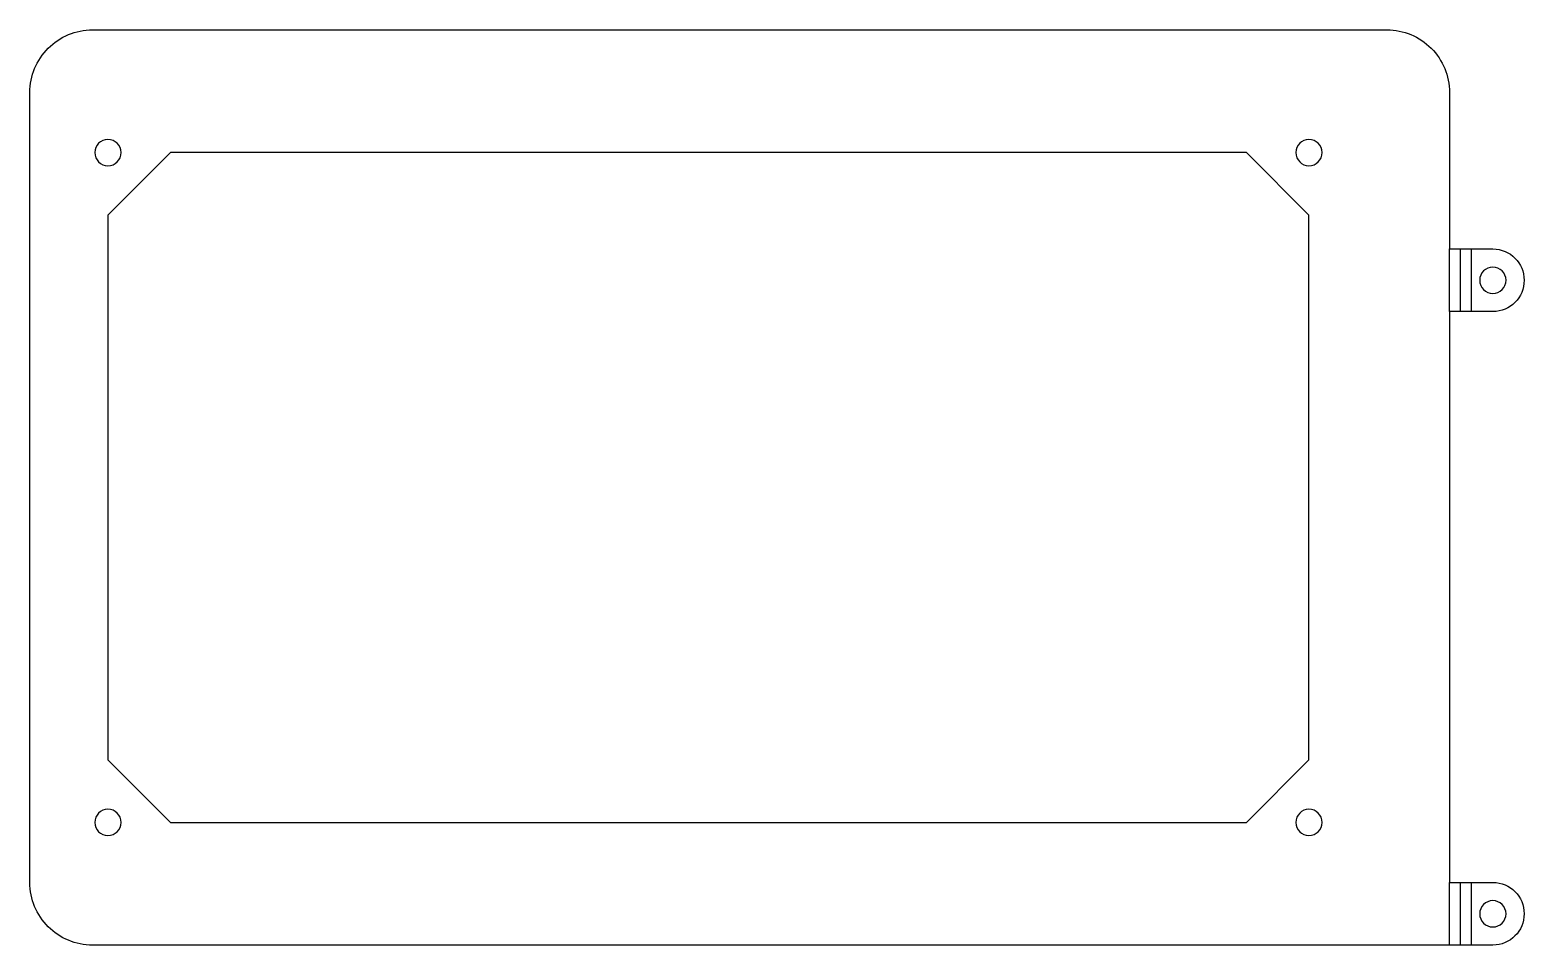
# Model space of a CAD drawing. Header units: millimetres. Extents: x -10 to 229, y 0 to 146.
import ezdxf

# ---------------------------------------------------------------- set-up
doc = ezdxf.new("R2010")
doc.units = ezdxf.units.MM

msp = doc.modelspace()

# ---------------------------------------------------------------- linework, layer by layer
at = {"layer": 'BEND'}
for p, q in [((218.68, 101.2), (218.68, 111.2)), ((218.68, 0), (218.68, 10))]:
    msp.add_line(p, q, dxfattribs=at)
at = {"layer": 'BEND_EXTENT'}
for p, q in [((216.95, 101.2), (216.95, 111.2)), ((220.4, 111.2), (220.4, 101.2)), ((216.95, 0), (216.95, 10)), ((220.4, 10), (220.4, 0))]:
    msp.add_line(p, q, dxfattribs=at)
at = {"layer": 'INTERIOR_PROFILES'}
msp.add_lwpolyline([(12.48, 126.6), (2.48, 116.6), (2.48, 29.6), (12.48, 19.6), (184.48, 19.6), (194.48, 29.6), (194.48, 116.6), (184.48, 126.6)], close=True, dxfattribs=at)
at = {"layer": 'INTERIOR_PROFILES', "extrusion": (0, 0, -1)}
for centre in [(-2.48, 126.6), (-194.48, 126.6), (-223.88, 106.2), (-2.48, 19.6), (-194.48, 19.6), (-223.88, 5)]:
    msp.add_circle(centre, 2.1, dxfattribs=at)
at = {"layer": 'OUTER_PROFILES'}
msp.add_lwpolyline([(223.88, 0), (0, 0, -0.414214), (-10, 10), (-10, 136.2, -0.414214), (0, 146.2), (206.95, 146.2, -0.414214), (216.95, 136.2), (216.95, 111.2), (223.88, 111.2, -1), (223.88, 101.2), (216.95, 101.2), (216.95, 10), (223.88, 10, -1)], format="xyb", close=True, dxfattribs=at)

doc.saveas('drawing.dxf')
